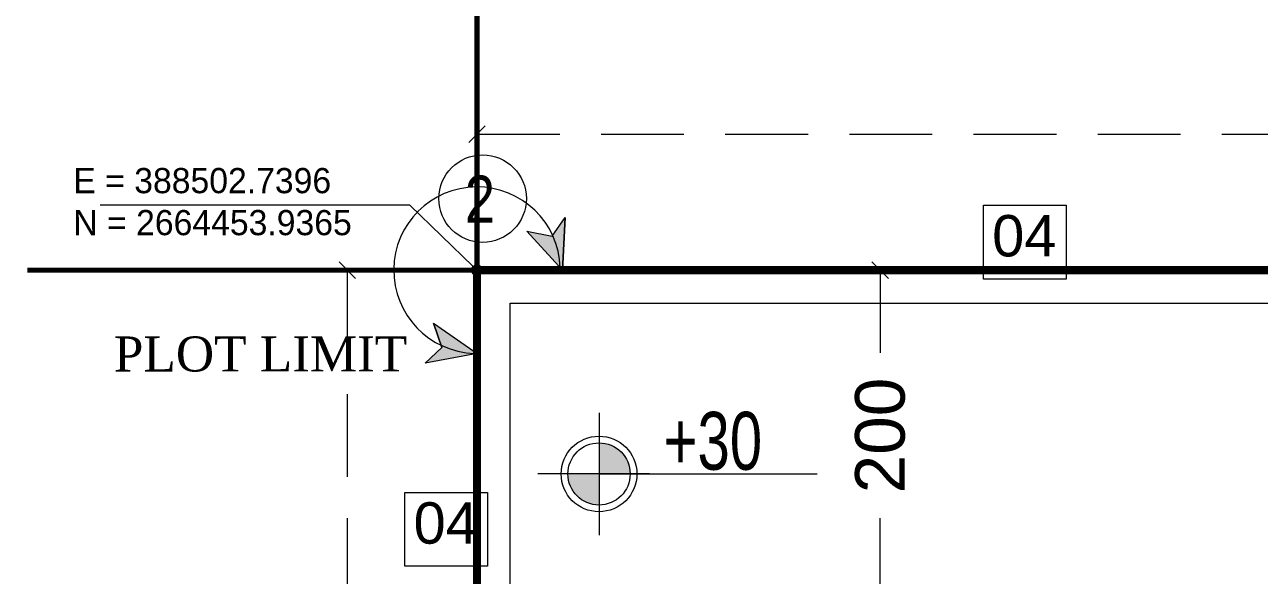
# Model space of a CAD drawing. Header units: inches. Extents: x -114 to 635, y -137 to 57.
# Drawn here: x -59.54 to -52.08, y 33.02 to 36.35 of the extents above; entities that cross this region are included whole.
import ezdxf
from ezdxf.enums import TextEntityAlignment as Align

# ---------------------------------------------------------------- set-up
doc = ezdxf.new("R2010")
doc.units = ezdxf.units.IN
doc.header["$MEASUREMENT"] = 0
doc.header["$PDMODE"] = 98
for name, pattern in [('DASHDOT', [1, 0.5, -0.25, 0, -0.25]), ('DASHED', [0.75, 0.5, -0.25]), ('HIDDEN', [0.375, 0.25, -0.125])]:
    doc.linetypes.add(name, pattern=pattern)
doc.layers.get('0').update_dxf_attribs({"lineweight": 5})
doc.layers.get('Defpoints').update_dxf_attribs({"lineweight": 5})
for name, color, linetype, lineweight in [('A-ARROW', 1, 'Continuous', 5), ('A-PLOT LIMIT', 1, 'Continuous', 0), ('BOUNDARY WALL', 3, 'Continuous', 18), ('DIM-OUT', 3, 'Continuous', 13), ('GENERAL TEXT', 4, 'Continuous', 5), ('LEVEL SYMBOL', 8, 'Continuous', 5), ('MARKER', 8, 'Continuous', 5), ('PLOT BOWNDARY', 1, 'DASHDOT', 50), ('PLOT LIMIT', 1, 'Continuous', 5)]:
    doc.layers.add(name, color=color, linetype=linetype, lineweight=lineweight)
doc.layers.add('ALARM', color=7, linetype='Continuous', lineweight=5, true_color=0xff0f0f)
doc.styles.add('002-F.FLOOR PLAN$0$xref plans$0$ATTRIBUTE', font='BKANT.TTF')
doc.styles.add('Arial', font='arial.ttf')
doc.styles.add('BORDER', font='times.ttf', dxfattribs={"height": 0.2})
doc.styles.add('MtXpl_Century_Gothic', font='GOTHIC.TTF')
doc.styles.get("Standard").update_dxf_attribs({"font": 'arial.ttf'})
doc.styles.add('VF-TextNarrow', font='ARIALN.TTF')
doc.dimstyles.new('SITE RASH', dxfattribs={"dimtxt": 0.3, "dimasz": 0.1, "dimexe": 0, "dimexo": 0, "dimgap": 0.05, "dimtad": 0, "dimdec": 0, "dimlfac": 100, "dimzin": 0, "dimdsep": 46, "dimtxsty": 'Arial', "dimblk": 'OBLIQUE', "dimcen": 0.05, "dimclrd": 256, "dimclre": 256, "dimclrt": 256, "dimadec": 0, "dimazin": 0, "dimtfac": 10, "dimtdec": 0, "dimtix": 1, "dimtofl": 0, "dimtmove": 1, "dimatfit": 2, "dimldrblk": 'OBLIQUE', "dimfxl": 0.05, "dimtolj": 1, "dimtzin": 0, "dimlwd": -1, "dimlwe": -1, "dimarcsym": 0})

# ---------------------------------------------------------------- blocks, each defined once
blk = doc.blocks.new('_Oblique')
at = {"color": 0, "lineweight": -2}
blk.add_line((-0.5, -0.5), (0.5, 0.5), dxfattribs=at)
blk = doc.blocks.new('*D625')
at = {"layer": 'Defpoints', "color": 0, "transparency": 16777216}
for p in [(-23.6045, 35.6835), (-56.8045, 34.8609), (-23.6045, 34.8609)]:
    blk.add_point(p, dxfattribs=at)
at = {"layer": 'DIM-OUT', "color": 1, "transparency": 16777216}
for p, q in [((-56.8045, 34.8609), (-56.8045, 35.6835)), ((-23.6045, 34.8609), (-23.6045, 35.6835))]:
    blk.add_line(p, q, dxfattribs=at)
at = {"layer": 'DIM-OUT', "color": 1, "linetype": 'DASHED', "transparency": 16777216}
for p, q in [((-56.8045, 35.6835), (-40.7018, 35.6835)), ((-23.6045, 35.6835), (-39.7072, 35.6835))]:
    blk.add_line(p, q, dxfattribs=at)
at = {"layer": 'DIM-OUT', "color": 1, "transparency": 16777216, "xscale": 0.1, "yscale": 0.1, "zscale": 0.1, "rotation": 180}
blk.add_blockref('_Oblique', (-56.8045, 35.6835), dxfattribs=at)
at = {"layer": 'DIM-OUT', "color": 1, "transparency": 16777216, "xscale": 0.1, "yscale": 0.1, "zscale": 0.1}
blk.add_blockref('_Oblique', (-23.6045, 35.6835), dxfattribs=at)
at = {"layer": 'DIM-OUT', "transparency": 16777216, "insert": (-40.2045, 35.6835), "char_height": 0.3, "attachment_point": 5, "style": 'Arial'}
blk.add_mtext('\\A1;3320', dxfattribs=at)
blk = doc.blocks.new('*D626')
at = {"layer": 'Defpoints', "color": 0, "transparency": 16777216}
for p in [(-56.8045, 34.8609), (-57.5881, -1.1391), (-56.8045, -1.1391)]:
    blk.add_point(p, dxfattribs=at)
at = {"layer": 'DIM-OUT', "color": 1, "transparency": 16777216}
for p, q in [((-56.8045, 34.8609), (-57.5881, 34.8609)), ((-56.8045, -1.1391), (-57.5881, -1.1391))]:
    blk.add_line(p, q, dxfattribs=at)
at = {"layer": 'DIM-OUT', "color": 1, "linetype": 'DASHED', "transparency": 16777216}
for p, q in [((-57.5881, 34.8609), (-57.5881, 17.3582)), ((-57.5881, -1.1391), (-57.5881, 16.3635))]:
    blk.add_line(p, q, dxfattribs=at)
at = {"layer": 'DIM-OUT', "color": 1, "transparency": 16777216, "xscale": 0.1, "yscale": 0.1, "zscale": 0.1}
for p, rotation in [((-57.5881, 34.8609), 90), ((-57.5881, -1.1391), 270)]:
    blk.add_blockref('_Oblique', p, dxfattribs=dict(at, rotation=rotation))
at = {"layer": 'DIM-OUT', "transparency": 16777216, "insert": (-57.5881, 16.8609), "char_height": 0.3, "attachment_point": 5, "rotation": 90, "style": 'Arial'}
blk.add_mtext('\\A1;3600', dxfattribs=at)
blk = doc.blocks.new('*D628')
at = {"layer": 'Defpoints', "color": 0, "transparency": 16777216}
for p in [(-54.8045, 34.8609), (-54.3683, 34.8609), (-54.8045, 32.8609)]:
    blk.add_point(p, dxfattribs=at)
at = {"layer": 'DIM-OUT', "color": 1, "transparency": 16777216}
for p, q in [((-54.8045, 34.8609), (-54.3683, 34.8609)), ((-54.8045, 32.8609), (-54.3683, 32.8609))]:
    blk.add_line(p, q, dxfattribs=at)
at = {"layer": 'DIM-OUT', "color": 1, "linetype": 'DASHED', "transparency": 16777216}
for p, q in [((-54.3683, 34.8609), (-54.3683, 34.2443)), ((-54.3683, 32.8609), (-54.3683, 33.4774))]:
    blk.add_line(p, q, dxfattribs=at)
at = {"layer": 'DIM-OUT', "color": 1, "transparency": 16777216, "xscale": 0.1, "yscale": 0.1, "zscale": 0.1}
for p, rotation in [((-54.3683, 34.8609), 90), ((-54.3683, 32.8609), 270)]:
    blk.add_blockref('_Oblique', p, dxfattribs=dict(at, rotation=rotation))
at = {"layer": 'DIM-OUT', "transparency": 16777216, "insert": (-54.3683, 33.8609), "char_height": 0.3, "attachment_point": 5, "rotation": 90, "style": 'Arial'}
blk.add_mtext('\\A1;200', dxfattribs=at)
blk = doc.blocks.new('002-F.FLOOR PLAN$0$xref plans$0$LVL-PL')
h = blk.add_hatch(color=256)
h.paths.add_polyline_path([(0, 0.1233), (0, 0), (0.1233, 0, 0.414214)])
h.paths.add_polyline_path([(0, 0), (-0.1233, 0, 0.414214), (0, -0.1233)])
for p, q in [((0, 0.2424), (0, -0.2424)), ((0.2, 0), (-0.2424, 0)), ((0, 0), (0.8648, 0))]:
    blk.add_line(p, q)
for radius in [0.15, 0.1233]:
    blk.add_circle((0, 0), radius)
at = {"style": '002-F.FLOOR PLAN$0$xref plans$0$ATTRIBUTE', "width": 0.75, "flags": 12}
for tag, p in [('LEVEL', (0.517, 0.1508)), ('POSITION', (0.517, -0.1541))]:
    blk.add_attdef(tag, text='', height=0.2, dxfattribs=at).set_placement(p, align=Align.MIDDLE)

msp = doc.modelspace()

# ---------------------------------------------------------------- hatches: boundary and pattern name
at = {"layer": 'A-PLOT LIMIT'}
h = msp.add_hatch(color=256, dxfattribs=at)
h.dxf.hatch_style = 1
h.paths.add_polyline_path([(-56.5041, 35.0967), (-56.3512, 35.066), (-56.2714, 35.1803), (-56.288, 34.8609)])
h = msp.add_hatch(color=256, dxfattribs=at)
h.dxf.hatch_style = 1
h.paths.add_polyline_path([(-57.1187, 34.2979), (-57.0164, 34.3925), (-57.0676, 34.5399), (-56.8045, 34.3579)])
at = {"layer": 'MARKER', "lineweight": 0}
h = msp.add_hatch(color=256, dxfattribs=at)
h.dxf.hatch_style = 1
edge = h.paths.add_edge_path()
edge.add_arc((-56.8045, 34.8609), 0.032, 180, 540, ccw=False)

# ---------------------------------------------------------------- linework, layer by layer
at = {"layer": 'A-ARROW'}
msp.add_lwpolyline([(-56.288, 34.8609), (-56.2714, 35.1803)], dxfattribs=at)
at = {"layer": 'A-PLOT LIMIT'}
for points in [[(-56.5041, 35.0967), (-56.3512, 35.066), (-56.2714, 35.1803), (-56.288, 34.8609)], [(-57.1187, 34.2979), (-57.0164, 34.3925), (-57.0676, 34.5399), (-56.8045, 34.3579)]]:
    msp.add_lwpolyline(points, close=True, dxfattribs=at)
msp.add_lwpolyline([(-57.0676, 34.5399), (-57.0164, 34.3925), (-57.1187, 34.2979)], dxfattribs=at)
msp.add_arc((-56.8045, 34.8609), 0.5033, 1.66993, 268.19755, dxfattribs=at)
at = {"layer": 'BOUNDARY WALL'}
for points in [[(-56.8045, 34.8609), (-23.6045, 34.8609), (-23.6045, 4.0609)], [(-56.8045, -1.1391), (-56.8045, 34.8609)], [(-56.6045, -0.9391), (-56.6045, 34.6609), (-23.8045, 34.6609), (-23.8045, 4.0609)]]:
    msp.add_lwpolyline(points, dxfattribs=at)
at = {"layer": 'GENERAL TEXT'}
for points in [[(-53.7449, 35.254), (-53.2452, 35.254), (-53.2452, 34.8071), (-53.7449, 34.8071)], [(-57.2403, 33.5168), (-56.7405, 33.5168), (-56.7405, 33.0699), (-57.2403, 33.0699)]]:
    msp.add_lwpolyline(points, close=True, dxfattribs=at)
at = {"layer": 'MARKER', "ltscale": 800}
msp.add_lwpolyline([(-56.8275, 34.8831), (-57.21, 35.2532), (-59.0806, 35.2532)], dxfattribs=at)
at = {"layer": 'MARKER', "lineweight": 0}
msp.add_circle((-56.7707, 35.2937), 0.2645, dxfattribs=at)
at = {"layer": 'MARKER', "ltscale": 800}
msp.add_circle((-56.8045, 34.8609), 0.032, dxfattribs=at)
at = {"layer": 'PLOT BOWNDARY', "color": 8, "const_width": 0.0317}
for points in [[(-56.8045, 34.8608), (-56.8045, 37.3446)], [(-59.5212, 34.8609), (-56.8045, 34.8609)]]:
    msp.add_lwpolyline(points, dxfattribs=at)
at = {"layer": 'PLOT LIMIT', "color": 14, "linetype": 'HIDDEN', "ltscale": 3, "true_color": 0xa30000, "const_width": 0.05}
msp.add_lwpolyline([(-56.8045, -1.1392), (-23.6045, -1.1392), (-23.6045, 34.8608), (-56.8045, 34.8608)], close=True, dxfattribs=at)

# ---------------------------------------------------------------- block references
at = {"layer": 'LEVEL SYMBOL', "linetype": 'Continuous', "lineweight": 0}
ref = msp.add_blockref('002-F.FLOOR PLAN$0$xref plans$0$LVL-PL', (-56.0673, 33.6285), dxfattribs=dict(at, xscale=1.524000000000014, yscale=1.524000000000014, zscale=1.524000000000014))
ref.add_attrib('LEVEL', '+30', dxfattribs={"layer": '0', "lineweight": 5, "height": 0.35, "rotation": 360, "style": '002-F.FLOOR PLAN$0$xref plans$0$ATTRIBUTE', "width": 0.75}).set_placement((-55.3797, 33.8291), align=Align.MIDDLE)

# ---------------------------------------------------------------- texts
at = {"layer": 'A-PLOT LIMIT', "style": 'BORDER'}
msp.add_text('PLOT LIMIT', height=0.21227, rotation=0.01705, dxfattribs=at).set_placement((-58.9981, 34.248))
at = {"layer": 'ALARM', "insert": (-59.2434, 35.4788), "char_height": 0.15235, "width": 1.913781, "attachment_point": 1, "style": 'MtXpl_Century_Gothic'}
msp.add_mtext('E = 388502.7396     N = 2664453.9365', dxfattribs=at)
at = {"layer": 'GENERAL TEXT', "char_height": 0.25, "attachment_point": 2}
for insert in [(-53.4981, 35.1942), (-56.9935, 33.457)]:
    msp.add_mtext_dynamic_manual_height_columns('{\\C5;04}         ', width=0.764208, gutter_width=1.325, heights=[0], dxfattribs=dict(at, insert=insert))
at = {"layer": 'MARKER', "lineweight": 0, "style": 'VF-TextNarrow'}
msp.add_text('2', height=0.2857, dxfattribs=at).set_placement((-56.8782, 35.1476))

# ---------------------------------------------------------------- dimensions: what is measured, and where the dimension line sits
at = {"layer": 'DIM-OUT'}
dim = msp.add_linear_dim(base=(-23.6045, 35.6835), p1=(-56.8045, 34.8609), p2=(-23.6045, 34.8609), dimstyle='SITE RASH', override={"dimclrd": 1, "dimclre": 1}, dxfattribs=at)
dim.commit()
dim.dimension.update_dxf_attribs({"geometry": '*D625', "text_midpoint": (-40.2045, 35.6835)})
for base, p1, p2, picture, middle in [((-57.5881, -1.1391), (-56.8045, 34.8609), (-56.8045, -1.1391), '*D626', (-57.5881, 16.8609)), ((-54.3683, 34.8609), (-54.8045, 32.8609), (-54.8045, 34.8609), '*D628', (-54.3683, 33.8609))]:
    dim = msp.add_linear_dim(base=base, p1=p1, p2=p2, angle=90, dimstyle='SITE RASH', override={"dimclrd": 1, "dimclre": 1}, dxfattribs=at)
    dim.commit()
    dim.dimension.update_dxf_attribs({"geometry": picture, "text_midpoint": middle})

doc.saveas('drawing.dxf')
